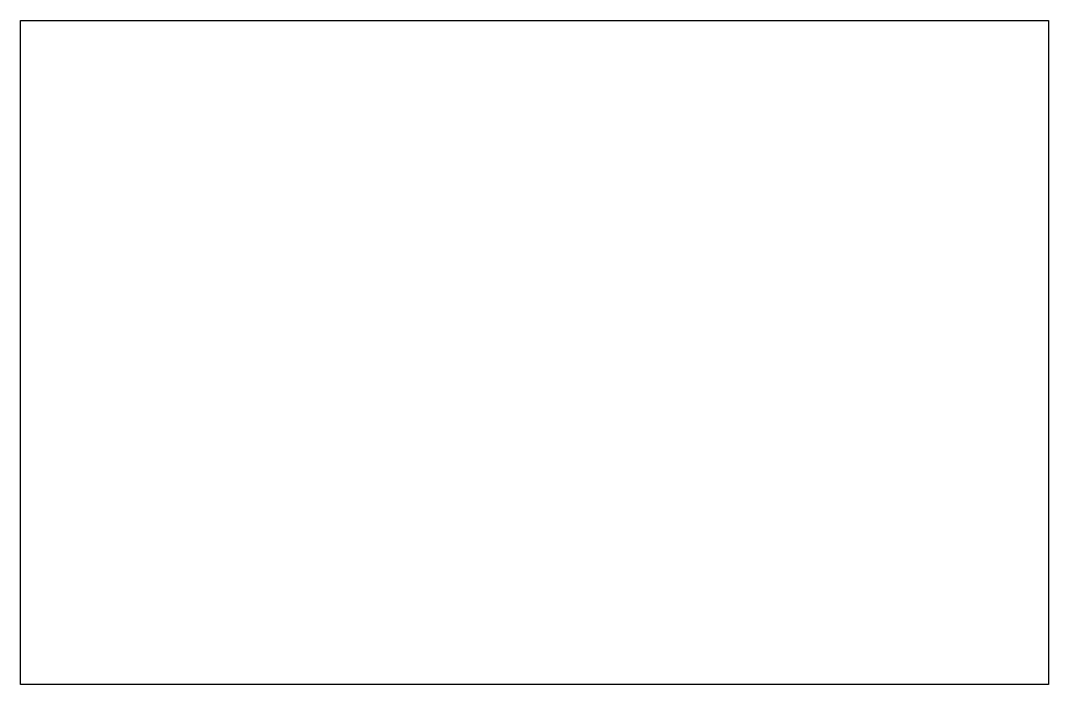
# Model space of a CAD drawing. Extents: x -92 to 83, y 77 to 190.
import ezdxf

# ---------------------------------------------------------------- set-up
doc = ezdxf.new("R2010")
doc.units = 0

msp = doc.modelspace()

# ---------------------------------------------------------------- linework, layer by layer
at = {"layer": 'Layer 1'}
for p, q in [((-92, 190), (83, 190)), ((-92, 77), (-92, 190)), ((-92, 190), (-92, 190)), ((83, 190), (83, 77)), ((83, 77), (-92, 77))]:
    msp.add_line(p, q, dxfattribs=at)

doc.saveas('drawing.dxf')
